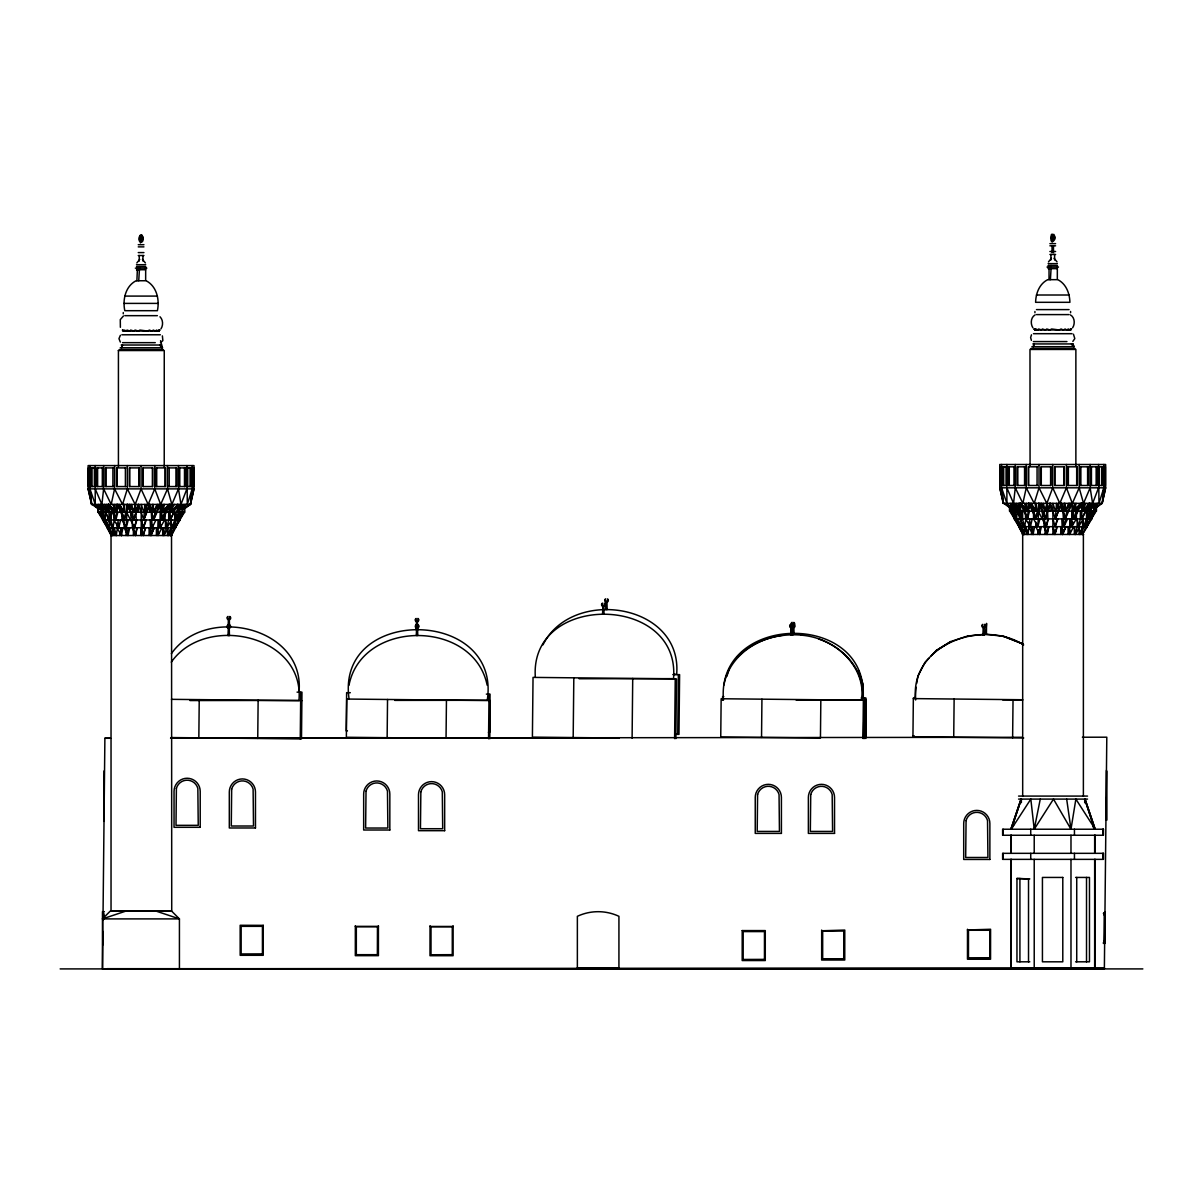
<?xml version="1.0" encoding="UTF-8"?>
<svg xmlns="http://www.w3.org/2000/svg" width="1203" height="1203" viewBox="0 0 1203 1203"><rect width="100%" height="100%" fill="white"/><g stroke="black" fill="none" stroke-linecap="round" stroke-linejoin="round"><path stroke-width="1.5" d="M107.714 516.869L107.699 519.982L112.962 527.756L114.315 519.982M112.42 524.643L112.962 527.756L110.781 519.982L110.781 512.207L109.247 519.982L105.037 512.207M127.247 512.207L127.247 504.433L133.728 519.982L138.42 504.433L143.774 519.982L149.743 504.433L153.638 519.982L160.525 504.433L162.661 519.982L169.984 504.433L170.225 512.207L178.315 504.433M144.811 504.433L143.774 519.982L149.743 504.433L153.638 519.982L155.969 512.207L160.525 504.433L160.179 527.756L164.661 519.982L164.661 512.207L169.984 504.433L170.24 519.982L174.014 512.207M160.525 512.207L160.525 504.433M177.503 512.207L177.518 504.433L171.773 512.207M182.555 512.207L182.555 505.982M184.796 507.546L184.796 512.207L98.15 512.207L102.872 519.982L103.007 516.869M1019.362 512.689L1019.362 518.899L1024.625 526.673L1025.979 518.899M1024.069 523.561L1024.625 526.673L1022.445 518.899L1022.445 511.125L1020.911 518.899L1016.7 511.125M1038.896 511.125L1038.911 503.365L1045.392 518.899L1050.069 503.365L1055.437 518.899L1061.392 503.365L1065.287 518.899L1072.189 503.365L1074.309 518.914L1081.647 503.365L1081.888 511.125L1089.978 503.365M1056.475 503.365L1055.437 518.899L1061.392 503.365L1062.64 509.576M1067.632 511.125L1072.189 503.365L1071.828 526.673L1076.324 518.899L1076.324 511.125L1081.647 503.365L1081.888 518.899L1085.677 511.125M1089.166 511.125L1089.181 503.365L1083.437 511.125M1094.219 511.125L1094.219 504.914M1096.459 506.463L1096.459 511.125L1009.497 511.125L1009.497 506.463M138.405 512.207L138.42 504.433L133.728 519.982L127.247 504.433L124.225 519.982L117.067 504.433L115.864 519.982L108.511 504.433L108.511 512.207M176.796 516.869L176.796 519.982L171.818 527.756L170.961 519.982L170.961 527.756L168.27 535.515L167.518 527.756L167.518 535.515M1050.069 511.125L1050.069 503.365L1052.911 511.125L1052.926 534.448M1088.459 515.801L1088.444 518.899L1083.482 526.673L1082.625 518.899L1082.625 526.673L1079.933 534.448L1079.166 526.673L1079.166 534.448M1099.737 968.911L1104.369 968.686L1104.384 967.844L102.481 968.911L102.872 931.408M102.977 920.385L104.887 738.266L110.511 738.266L104.887 738.266M198.841 737.845L199.232 699.62M257.743 738.462L258.134 700.236M300.254 738.913L300.75 692.191M387.14 737.695L387.531 699.469M446.042 738.311L446.448 700.086M488.749 701.439L488.824 694.161M488.553 738.762L488.959 700.537M489.786 738.777L490.192 700.552L346.75 699.048L346.359 737.274L420.268 738.04M573.184 737.559L573.816 677.83M632.101 738.176L632.718 678.447M674.612 738.612L675.244 678.883M675.845 738.627L676.462 678.898L533.034 677.394L532.403 737.123L619.214 738.04M677.755 734.356L678.372 674.642M722.552 700.236L722.597 696.597L723.815 696.612M761.544 737.409L761.935 699.184M820.837 699.8L820.446 738.025L720.747 736.973L721.153 698.748L866.265 700.251L865.859 738.477M862.957 738.462L863.363 700.236M863.528 738.462L863.709 722.086M864.19 738.477L864.581 700.251M864.807 698.086L864.401 736.311L865.634 736.326L866.025 698.101L861.107 698.056M864.762 738.477L865.152 700.251M915.333 698.402L916.039 687.154M953.723 737.259L954.129 699.033M986.535 623.44L986.43 634.237L967.633 635.996M1012.625 737.875L1013.031 699.65M378.419 926.415L355.321 926.415M111.368 532.418L111.262 535.515L107.037 527.756L175.593 527.756L175.593 524.643M171.427 533.967L171.518 530.854L171.728 911.047L111.037 911.047L111.037 532.418L111.262 535.515L107.623 527.756M1023.076 529.786L1022.926 534.448L1018.7 526.673L1087.256 526.673L1087.241 522.012L1086.971 526.673L1091.753 518.899L1091.753 514.237M429.997 926.46L453.095 926.46M821.664 930.776L844.777 930.069L844.762 960.024L821.664 960.024L821.679 930.069M967.468 929.979L990.58 929.257L990.55 959.212L967.468 959.212L967.483 929.257M107.503 523.094L107.323 527.756L102.541 519.982L180.089 519.982L180.089 516.869M142.36 235.938C145.834 244.284 136.33 244.284 139.819 235.938M141.292 237.307L140.435 241.126L139.593 237.307M141.292 240.72L140.886 237.307M140.886 235.457L141.533 240.014L140.435 242.931M142.586 238.886L142.586 237.307M175.427 524.643L175.307 527.756L180.089 519.982M1019.167 522.012L1018.986 526.673L1014.204 518.899L1091.753 518.899M1051.527 234.51C1061.257 235.893 1047.708 249.773 1051.663 234.39M1052.941 236.224L1052.099 240.059L1051.482 234.871M1054.159 238.54L1053.166 239.953L1052.775 234.871L1053.196 238.946L1052.099 241.863M1054.234 237.803L1053.828 234.39M128.255 527.756L127.939 535.515L124.135 527.756L124.12 521.531M1039.903 526.673L1039.587 534.448L1035.798 526.673L1035.783 522.012M1009.813 511.125L1014.535 518.899L1014.73 514.237M1095.738 506.463L1095.738 511.125L1090.745 518.899L1090.941 514.237M228.405 619.771L228.074 627.094L229.517 627.109L229.352 619.786A1.82 1.82 0 0 0 229.818 616.462C232.134 619.229 225.653 619.334 227.999 616.432A1.82 1.82 0 0 0 228.405 619.771L229.352 619.786M228.314 628.267L227.984 635.59L229.442 635.605L229.262 628.282A1.82 1.82 0 0 0 229.728 624.958C232.044 627.801 225.547 627.725 227.923 625.004A1.82 1.82 0 0 0 228.314 628.267L229.262 628.282M416.614 628.116L417.561 628.131A1.82 1.82 0 0 0 418.027 624.808C420.373 627.545 413.862 627.71 416.208 624.793A1.82 1.82 0 0 0 416.614 628.116L416.283 635.44L417.742 635.455L417.426 621.756A1.82 1.82 0 0 0 417.907 618.432C420.238 621.214 413.712 621.229 416.103 618.462A1.82 1.82 0 0 0 416.494 621.74L416.163 629.064L417.606 629.079M602.898 606.477L602.568 613.801L604.011 613.816L603.831 606.477A1.82 1.82 0 0 0 604.312 603.154C606.643 605.891 600.147 606.071 602.492 603.139A1.82 1.82 0 0 0 602.898 606.477L603.831 606.477M606.026 602.222L605.695 609.545L607.154 609.56L606.974 602.237A1.82 1.82 0 0 0 607.44 598.914C609.771 601.68 603.274 601.786 605.635 598.883A1.82 1.82 0 0 0 606.026 602.222L606.974 602.237M791.89 627.154L790.16 626.267L790.612 624.492A1.82 1.82 0 0 0 791.018 627.831L790.687 635.154L792.717 635.169L792.536 627.831A1.82 1.82 0 0 0 793.003 624.507L792.281 624.492A1.82 1.82 0 0 0 792.251 627.635M791.258 635.154L791.589 627.831A1.82 1.82 0 0 1 791.183 624.492L791.529 627.049M792.206 631.169L792.461 625.68A1.82 1.82 0 0 1 792.055 622.342C789.664 625.214 796.236 625.139 793.845 622.402A1.82 1.82 0 0 1 793.394 625.68L793.574 633.019L792.13 633.004M983.212 627.68L982.881 635.004L984.325 635.019L984.144 627.68A1.82 1.82 0 0 0 984.625 624.357C986.941 627.139 980.46 627.229 982.806 624.342A1.82 1.82 0 0 0 983.212 627.68L984.144 627.68M118.074 504.433L124.225 512.207L124.616 504.433M1029.738 503.365L1035.873 511.125L1036.279 503.365M160.886 524.643L160.179 527.756L158.405 519.982L157.984 535.515L161.954 527.756M1072.896 522.012L1071.828 526.673L1070.053 518.899L1069.647 534.448L1073.602 526.673M1074.354 534.448L1074.354 526.673L1075.557 534.448L1077.166 526.673L1077.166 518.899L1078.535 526.673L1080.339 518.899L1080.339 511.125L1081.888 518.899L1089.181 503.365L1087.482 518.899L1092.023 511.125M169.458 504.433L162.661 512.207L163.172 504.433L160.646 512.207L160.631 519.982L160.646 512.207L162.661 519.982L165.458 512.207M1081.121 503.365L1074.324 511.125L1074.835 503.365L1072.309 511.125L1072.309 518.899L1072.309 511.125L1074.309 518.899L1077.106 511.125M146.27 512.207L146.916 504.433L143.774 512.207L141.232 504.433L141.232 535.515M1057.933 511.125L1058.565 503.365L1055.437 511.125L1052.896 503.365L1052.911 511.125M127.247 504.433L126.195 527.756L121.894 519.982L121.879 512.207L119.323 504.433L124.225 512.207L123.518 504.433M1050.069 503.365L1045.392 518.899L1038.911 503.365L1037.858 526.673L1033.557 518.899M1048.475 518.899L1046.234 526.673L1038.204 511.125L1035.888 518.899L1033.527 511.125L1028.715 503.365L1027.527 518.899L1020.159 503.365L1020.174 511.125M123.262 312.539L123.262 313.833M113.383 529.305L112.781 535.515L108.195 527.756L108.195 524.643M1034.926 311.457L1034.926 312.75M1025.046 528.222L1024.445 534.448L1019.858 526.673L1019.858 523.561M1070.595 312.75L1070.595 311.457M168.57 532.418L168.27 535.515L172.676 527.756M1080.234 531.335L1079.933 534.448L1084.339 526.673M190.525 504.433L193.984 488.884L193.984 465.576L88.12 465.576L88.12 488.884L91.578 504.433L190.525 504.433L192.194 488.884L192.194 465.576M1102.189 503.365L1105.647 487.816L1105.647 464.493L999.768 464.493L999.768 487.816L1003.242 503.365L1102.189 503.365L1103.843 487.816L1103.843 464.493M109.729 521.531L109.037 527.756L103.849 519.982L103.849 516.869M172.164 524.643L171.818 527.756L174.856 519.982L174.856 512.207L175.833 519.982L180.36 512.207M1021.377 520.463L1020.7 526.673L1015.512 518.899L1015.512 515.801M1083.828 523.561L1083.482 526.673L1086.52 518.899L1086.52 511.125L1087.482 518.899L1089.873 512.689M103.623 465.576L103.623 488.884L101.894 504.433L95.202 488.884L95.202 465.576M1015.272 464.493L1015.272 487.816L1013.558 503.365L1006.866 487.816L1006.866 464.493M146.405 280.901C156.826 286.479 159.713 299.863 157.398 310.69L124.811 310.69C122.48 299.863 125.368 286.479 135.789 280.901M1047.452 279.818C1039.272 284.073 1035.813 293.547 1035.603 302.314L1069.903 302.314C1069.708 293.547 1066.249 284.073 1058.069 279.818M185.112 508.328L190.465 504.433L191.172 497.531M100.029 512.207L104.811 519.982L105.774 512.207L102.21 504.433L102.225 512.207M1011.678 511.125L1016.475 518.899L1017.437 511.125L1014.58 504.914M181.803 505.982L175.833 519.982L176.224 516.869M1087.482 518.899L1087.873 515.801M117.443 527.756L116.24 535.515L111.593 527.756L111.593 524.643L111.623 527.756M1023.287 526.673L1023.272 523.561L1023.257 526.673L1027.903 534.448L1029.106 526.673M164.375 532.418L163.894 535.515L168.225 527.756M1076.038 531.335L1075.557 534.448L1079.888 526.673M175.833 519.982L177.067 512.207M1013.783 824.702L1010.881 829.228L1021.182 799.093L1011.257 829.228L1030.821 799.093L1034.219 829.228L1053.482 799.093L1070.986 829.228L1075.873 799.093L1095.196 829.228L1085.076 799.093L1085.076 802.642M168.946 510.658L169.984 504.433M1067.617 518.899L1063.858 526.673L1062.941 511.125L1064.249 503.365L1065.287 511.125L1070.625 503.365M1080.865 508.027L1081.647 503.365M916.671 683.439L917.934 676.041L925.047 662.282L928.776 658.357M167.412 524.643L166.871 527.756L171.758 519.982M1079.076 523.561L1078.535 526.673L1083.422 518.899M136.811 527.756L135.368 535.515L132.36 527.756L132.375 519.982M1048.475 526.673L1047.031 534.448L1044.024 526.673L1044.039 520.463M129.157 504.433L133.728 512.207L135.202 504.433L141.052 488.884L141.052 465.576M1040.806 503.365L1045.392 511.125L1046.866 503.365L1052.715 487.816L1052.715 464.493M1028.73 511.125L1028.715 503.365L1035.888 518.899L1038.911 503.365M162.691 535.515L162.691 527.756L163.894 535.515L165.503 527.756L165.503 519.982L166.871 527.756L168.691 519.982L168.691 512.207L170.24 519.982L170.856 516.869M1081.888 518.899L1082.505 515.801M117.037 523.094L117.037 527.756L121.413 535.515L122.977 527.756M1028.685 522.012L1028.685 526.673L1033.076 534.448L1034.625 526.673M158.616 532.418L157.984 535.515L156.405 527.756L156.405 535.515M1070.279 531.335L1069.647 534.448L1068.069 526.673L1068.069 534.448M1034.219 829.228L1040.279 799.093M153.638 519.982L155.232 512.207M1062.941 511.125L1065.287 518.899L1066.896 511.125M114.586 465.576L114.586 488.884L111.202 504.433L103.623 488.884M1026.249 464.493L1026.249 487.816L1022.866 503.365L1015.272 487.816M139.458 237.021L139.999 235.457M140.751 237.021L141.443 235.186M241.156 954.355L241.156 926.34L262.434 926.34L262.434 954.355L241.156 954.355L262.209 954.28M356.329 954.716L356.329 926.701L377.607 926.701L377.607 954.716L356.329 954.716L377.607 954.716M431.005 954.761L431.005 926.746L452.283 926.746L452.283 954.761L431.005 954.761L452.042 954.671M743.183 959.603L743.183 931.588L764.461 931.588L764.461 959.603L743.183 959.603L764.236 959.528M822.672 959.092L822.672 931.062L843.95 931.062L843.95 959.092L822.672 959.092L843.95 959.092M968.475 958.28L968.475 930.265L989.753 930.265L989.753 958.28L968.475 958.28L989.513 958.19M120.571 519.982L118.811 527.756L113.879 519.982L113.849 512.207L108.511 504.433L109.247 519.982L105.774 512.207M168.661 504.433L162.661 512.207L164.435 504.433M1032.234 518.899L1030.475 526.673L1025.542 518.899L1025.512 511.125L1020.159 503.365L1020.911 518.899L1017.437 511.125M1080.309 503.365L1074.324 511.125L1076.099 503.365M129.759 527.756L127.939 535.515L126.465 529.305M190.375 504.433L193.984 488.884L88.12 488.884L91.744 504.433L89.924 488.884L89.924 465.576M1041.407 526.673L1039.587 534.448L1038.49 529.786M149.112 535.515L149.112 527.756L150.946 535.515L152.39 529.305M184.48 512.207L179.758 519.982L180.495 516.869M1060.76 534.448L1060.76 526.673L1062.595 534.448L1063.693 529.786M1096.144 511.125L1091.422 518.899L1092.159 515.801M131.217 519.982L129.909 504.433L133.728 512.207L135.578 504.433L136.24 519.982L134.586 527.756L126.541 512.207L124.225 519.982L121.879 512.207L117.067 504.433L117.067 512.207M1042.881 518.899L1041.557 503.365L1045.392 511.125L1047.242 503.365L1047.888 518.899L1046.234 526.673L1044.475 520.463M137.322 527.756L135.368 535.515L133.789 529.305M145.187 527.756L143.232 535.515L141.262 527.756L141.262 535.515M1048.971 526.673L1047.031 534.448L1045.452 528.222M1056.46 528.222L1054.896 534.448L1052.926 526.673L1054.896 534.448L1057.347 526.673M117.864 512.207L115.864 519.982L113.849 512.207M1029.527 511.125L1027.527 518.899L1026.324 514.237M162.661 519.982L164.661 512.207L164.661 519.982M1074.309 518.899L1076.324 511.125L1076.324 518.899M172.074 509.621L170.225 512.207L172.27 504.433M1083.738 508.538L1081.888 511.125L1083.933 503.365M128.255 519.982L126.195 527.756L125.368 524.643M1039.903 518.899L1037.858 526.673L1037.016 523.561M153.022 524.643L152.195 527.756L150.134 519.982L150.946 535.515L154.27 527.756L150.946 535.515M1065.512 520.463L1063.858 526.673L1061.783 518.899L1062.595 534.448L1065.918 526.673L1062.595 534.448M181.202 512.207L179.082 519.982L178.811 513.756L178.751 519.982L174.676 527.756L174.51 523.094L174.39 527.756L170.811 535.515L170.6 529.305M1082.264 528.222L1082.474 534.448L1086.038 526.673L1086.053 520.463L1086.339 526.673L1090.399 518.899L1090.414 512.689L1090.745 518.899L1092.865 511.125M145.698 519.982L143.488 527.756L141.247 519.982M1052.926 518.899L1055.151 526.673L1057.347 518.899M136.811 519.982L134.586 527.756L133.698 524.643M122.435 345.02L121.638 347.772L122.465 345.02M1034.099 343.938L1033.302 346.705L1034.129 343.938M1065.287 518.899L1067.166 512.689M127.353 465.576L127.353 488.884L122.556 504.433L114.586 488.884M1039.016 464.493L1039.016 487.816L1034.204 503.365L1026.249 487.816M192.194 488.884L187.307 504.433L186.901 465.576M1103.843 487.816L1098.971 503.365L1098.565 464.493M348.96 685.334C361.938 618.853 473.681 619.094 487.155 685.184M723.935 685.048C728.973 656.658 756.296 638.252 783.619 635.169M726.853 676.402L729.424 668.297M145.698 527.756L143.232 535.515L141.262 527.756M1010.881 829.228L1020.986 799.093M1011.257 829.228L1021.362 799.093L1021.362 802.642M1088.113 506.463L1089.181 503.365M179.758 519.982L181.909 513.756M1091.422 518.899L1093.572 512.689M146.27 519.982L143.488 527.756L141.262 519.982M1055.151 526.673L1057.933 518.899M181.352 513.756L179.082 519.982L183.999 512.207M1090.745 518.899L1092.444 514.237M182.495 510.658L183.653 507.546M1094.159 509.576L1095.301 506.463M141.292 235.457L140.586 238.991L139.307 238.991M1052.956 234.39L1052.249 237.923L1050.956 237.923M186.901 488.884L180.946 504.433L178.48 488.884L178.48 465.576M1098.565 487.816L1092.61 503.365L1090.144 487.816L1090.144 464.493M136.51 266.57L145.683 266.57L145.653 280.75L138.736 280.75L139.533 267.743M1048.174 265.487L1057.347 265.487L1057.317 279.667L1050.399 279.667L1051.196 266.66M154.751 465.576L154.751 488.884L148.164 504.433L141.052 488.884M1066.414 464.493L1066.414 487.816L1059.813 503.365L1052.715 487.816M178.48 488.884L171.864 504.433L167.518 488.884L167.518 465.576M1090.144 487.816L1083.527 503.365L1079.181 487.816L1079.181 464.493M167.518 488.884L160.676 504.433L154.751 488.884M1079.181 487.816L1072.339 503.365L1066.414 487.816M155.954 519.982L152.195 527.756L151.292 512.207L152.586 504.433L153.623 512.207L157.067 504.433M177.202 509.095L179.262 504.433L177.503 507.546M1064.896 503.365L1065.287 511.125L1068.715 503.365M1088.174 509.576L1090.926 503.365L1088.279 508.027M136.826 262.931L139.759 259.352M143.774 512.207L147.277 504.433M1048.49 261.863L1051.422 258.284M1055.437 511.125L1058.941 503.365M170.24 519.982L177.518 504.433M174.285 529.305L171.367 535.515L175.593 527.756M1090.459 511.125L1093.467 504.914M170.225 512.207L174.3 504.433M1081.888 511.125L1085.963 503.365M1086.971 526.673L1091.091 518.899L1086.339 526.673M170.811 535.515L174.991 527.756M1082.474 534.448L1087.256 526.673M153.232 504.433L153.623 512.207L157.879 504.433M1065.287 511.125L1069.542 503.365M160.961 328.885C163.322 325.261 163.142 319.893 160.014 316.765M1072.61 327.802C1075.211 323.878 1074.82 317.336 1070.399 314.9M1031.482 334.81L1030.625 337.577L1031.407 340.374M123.443 331.036L122.345 330.073L123.307 331.036L158.931 331.036L159.518 330.073L157.864 331.036M1034.956 328.99L1035.106 329.953L1034.009 328.99L1034.971 329.953L1070.595 329.953L1071.166 328.99M174.676 527.756L179.412 519.982L175.307 527.756L175.187 524.643M162.661 512.207L165.698 507.546M1074.324 511.125L1077.362 506.463M153.623 512.207L158.976 504.433M171.367 653.665C205.683 604.477 305.036 626.522 299.036 691.936M171.277 662.176C205.593 612.989 304.945 635.019 298.945 700.432L189.939 700.552M542.989 644.838C571.966 586.613 682.657 603.32 676.657 674.387L674.297 674.387M139.864 235.577L142.3 235.577M177.698 509.621L181.427 504.433M1088.429 509.831L1093.091 503.365M177.758 510.914L181.593 505.726M1088.459 511.125L1092.294 505.952M182.766 508.328L186.435 504.433M1094.414 507.245L1098.098 503.365M158.931 331.036L159.849 330.073L158.796 331.036L158.901 330.073L157.443 331.036L156.751 330.073L154.992 331.036L153.518 330.073L151.593 331.036L149.458 330.073L147.473 331.036L139.924 330.073L138.255 331.036L135.112 330.073L133.774 331.036L130.706 330.073L129.804 331.036L127.007 330.073L126.601 331.036L124.27 330.073L124.39 331.036L122.691 330.073L123.307 331.036M1070.595 329.953L1071.497 328.99L1070.444 329.953L1070.565 328.99L1069.106 329.953L1068.399 328.99L1066.655 329.953L1065.181 328.99L1063.241 329.953L1061.106 328.99L1059.136 329.953L1051.587 328.99L1049.918 329.953L1046.775 328.99L1045.437 329.953L1042.369 328.99L1041.467 329.953L1038.67 328.99L1038.249 329.953L1035.933 328.99L1036.039 329.953L1034.339 328.99L1034.971 329.953M931.272 655.74L936.25 650.522L950.776 641.545L967.633 636.011M120.405 335.276L118.962 338.644L120.33 342.088M156.345 911.197L179.427 918.897L102.481 918.897L110.165 911.197L171.728 911.197L179.427 918.897L179.427 968.911M181.803 509.621L184.525 507.019M1093.467 508.538L1096.189 505.952M177.021 511.095L184.089 504.433M1089.858 508.914L1094.58 504.463M736.988 657.364C753.664 640.116 778.266 633.049 801.815 635.154M177.217 511.095L185.488 504.433M1087.497 511.125L1097.151 503.365M182.104 509.982L189.653 504.433M1093.768 508.914L1101.301 503.365M1095.437 508.222L1102.128 503.365L1105.647 487.816L999.768 487.816L1003.392 503.365L1001.573 487.816L1001.573 464.493M123.458 315.968L120.285 319.622L120.375 327.306M1035.121 314.9C1030.685 317.336 1030.309 323.878 1032.896 327.802M936.25 650.522L950.776 641.56M1072.85 341.426L1074.805 338.599L1073.452 334.193M792.07 627.049L792.431 624.507A1.82 1.82 0 0 1 791.965 627.831L792.145 635.169M914.581 697.514L913.348 698.116L912.942 736.822L1023.723 737.98M912.942 736.341L914.175 735.725M102.481 918.897L125.563 911.197M791.694 627.154L794.341 626.598L794.1 624.507A1.82 1.82 0 0 1 793.634 627.831L793.769 633.334M160.465 342.66L162.871 340.629L162.375 335.878M417.426 621.756L416.494 621.74M793.394 625.68L792.461 625.68M791.018 627.831L792.536 627.831M377.607 926.701L377.516 954.641M843.95 931.062L843.709 959.002M136.886 266.57L136.886 269.728L137.804 269.728M1048.55 265.487L1048.55 268.645L1049.467 268.645M103.984 913.348L102.766 913.363M103.969 914.596L102.751 914.596M1103.677 913.408L1104.64 913.393M1103.677 914.13L1104.354 914.115M1103.677 914.716L1104.354 914.701M136.886 280.75L137.368 269.758M1050.399 279.667L1048.204 279.667M579.139 678.748L673.515 678.642C680.868 593.846 529.41 592.192 535.32 677.109M394.719 700.387L487.245 700.281C501.561 607.38 335.637 605.515 349.05 698.763M796.13 700.056L861.649 699.996C865.513 672.116 844.205 647.485 818.837 639.049M1002.625 699.89L1022.866 699.875M1022.37 737.289L170.555 738.206L603.53 737.875M1082.384 737.228L1106.805 737.198L1104.369 968.686L107.112 968.686M1051.227 237.021L1052.52 237.021M1052.971 237.021L1054.264 237.021M1053.242 237.923L1054.535 237.923M139.563 238.089L140.856 238.089M141.322 238.089L142.616 238.089M141.578 238.991L142.871 238.991M1049.903 243.638L1055.602 243.638M138.255 244.705L143.939 244.705M1049.903 245.803L1055.602 245.803M138.255 246.871L143.939 246.871M1049.903 251.502L1055.602 251.502M138.255 252.585L143.939 252.585M1049.903 254.465L1055.602 254.465M138.255 255.532L143.939 255.532M1048.129 263.637L1057.377 263.637M136.48 264.72L145.713 264.72M1047.016 267.066L1058.49 267.066M135.353 268.149L146.841 268.149M1048.174 268.645L1057.347 268.645M136.51 269.728L145.683 269.728M136.54 280.75L138.736 280.75M1036.43 295.006L1069.076 295.006M124.781 296.088L157.413 296.088M123.954 303.397L158.24 303.397M1036.46 309.607L1069.046 309.607M1036.49 314.6L1069.031 314.6M124.826 315.667L157.367 315.667M1033.467 333.697L1072.038 333.697M121.819 334.78L160.375 334.78M1033.377 341.577L1066.941 341.577M122.556 342.66L155.277 342.66M1032.851 343.938L1073.061 343.938M121.187 345.02L161.397 345.02M1031.873 346.705L1074.129 346.705L1072.941 343.938M120.225 347.772L162.48 347.772L160.54 340.69M1030.986 348.464L1074.926 348.464M119.323 349.547L163.262 349.547M118.315 350.539L164.255 350.539L164.225 466.899M1001.452 466.824L1000.054 466.824L1000.054 485.486L1001.452 485.486M1015.106 466.824L1008.159 466.824L1008.159 485.486L1015.106 485.486M1037.603 466.824L1028.189 466.824L1028.189 485.486L1037.603 485.486M1090.309 466.824L1097.271 466.824L1097.271 485.486L1090.309 485.486M1098.068 466.824L1103.031 466.824L1103.031 485.486L1098.068 485.486M103.458 467.907L96.496 467.907L96.496 486.553L103.458 486.553M113.759 467.907L105.293 467.907L105.293 486.553L113.759 486.553M125.939 467.907L116.541 467.907L116.541 486.553L125.939 486.553M168.345 467.907L176.811 467.907L176.811 486.553L168.345 486.553M186.405 467.907L191.382 467.907L191.382 486.553L186.405 486.553M192.315 467.907L193.713 467.907L193.713 486.553L192.315 486.553M1103.978 485.486L1105.377 485.486L1105.377 466.824L1103.978 466.824L1104.128 485.486M1022.324 534.448L1083.632 534.448M110.676 535.515L171.969 535.515M1018.55 796.085L1087.527 796.085M1018.55 799.093L1087.527 799.093M1075.602 877.438L1089.467 877.438L1089.467 961.814L1075.602 961.814M1094.775 877.438L1094.775 961.814M1010.971 878.22L1011.167 961.814M1029.813 961.814L1016.956 961.814L1016.956 878.476L1029.813 878.897M104.375 911.694L102.466 911.694L102.481 968.911M1103.346 913.393L1105.241 913.393M102.736 914.175L103.022 919.799M102.751 915.197L103.969 915.197L103.969 918.927M742.191 930.581L765.273 930.581L765.273 960.55L742.191 960.55L742.206 930.581M1104.369 941.408L1103.677 941.363M1104.354 942.129L1103.677 942.084M1103.346 942.656L1105.256 942.656M1104.354 942.716L1103.677 942.686M1103.346 943.347L1105.241 943.347L1105.256 911.618L1104.955 942.656M577.365 968.159L618.928 968.159M60.15 968.911L1142.85 968.911M791.318 627.154L792.266 627.154M1050.399 268.645L1051.076 265.487M138.736 269.728L139.413 266.57M986.535 623.59L985.693 634.237L1003.708 636.372L1023.332 644.131L1003.708 636.387M672.823 674.582L679.605 674.642L678.973 734.371L675.274 734.341M297.051 692.146L301.968 692.191L301.487 738.928L171.021 737.559M350.329 692.702L346.629 692.657L346.223 730.883L347.441 730.898M486.343 694.131L490.057 694.161L489.651 732.386L488.433 732.371M913.348 698.597L1022.279 699.74M171.427 699.334L301.878 700.702M1016.956 878.476L1028.52 878.972L1028.52 961.814M801.228 635.154C833.769 637.62 866.942 665.018 862.22 699.996M140.736 235.186L141.428 237.021M1023.663 644.913C982.4 618.207 909.212 645.079 915.648 699.996M1054.084 258.284L1057.031 261.863M142.435 259.352L145.368 262.931M1003.828 503.365L1010.52 508.222M92.165 504.433L98.857 509.29M1004.64 503.365L1009.182 506.689M92.992 504.433L97.518 507.771M1006.264 503.365L1015.016 510.027M94.601 504.433L103.353 511.095M1011.964 503.365L1020.911 511.125L1018.43 503.365M100.3 504.433L109.247 512.207L104.511 504.433M1010.535 505.576L1015.287 510.027M97.684 505.546L101.247 508.869M1016.174 503.365L1020.911 511.125L1012.776 503.365L1015.001 508.027M109.247 512.207L101.112 504.433L102.601 507.546M1019.873 503.365L1027.512 511.125L1026.445 503.365M108.21 504.433L115.864 512.207L114.796 504.433M1074.129 346.705L1071.452 343.938L1073.497 346.705M162.48 347.772L159.788 345.02L161.849 347.772M1001.573 487.816L1006.911 503.365L1010.776 507.245M89.924 488.884L95.263 504.433L99.127 508.328M108.511 504.433L115.864 512.207L112.826 504.433M1020.4 503.365L1027.512 511.125L1024.49 503.365M108.751 504.433L115.864 512.207L113.052 508.328M1010.144 503.365L1014.355 508.538M98.481 504.433L102.706 509.621M1018.926 508.538L1020.911 511.125M1023.783 505.952L1027.512 511.125L1020.159 503.365L1021.076 506.463M1014.776 504.659L1019.362 511.125L1016.715 506.463M141.954 235.156L142.721 237.021M1012.866 507.245L1014.625 509.831M101.202 508.328L102.977 510.914M1092.715 826.22L1094.655 829.228L1084.895 799.093L1095.196 829.228M1012.565 506.463L1014.52 509.576M1010.294 511.125L1015.212 518.899M100.902 507.546L102.872 510.658M98.631 512.207L101.593 516.869M1035.181 503.365L1035.873 511.125L1030.986 503.365L1033.527 511.125L1033.527 518.899M120.3 505.982L124.225 512.207M1031.106 503.365L1035.873 511.125M105.112 523.094L103.217 519.982L107.323 527.756L107.217 524.643M105.067 507.546L107.714 512.207L102.21 504.433L102.962 509.095M1020.144 528.222L1023.482 534.448L1021.332 529.786M108.481 529.305L110.992 533.967M1017.182 522.012L1019.618 526.673L1014.881 518.899L1018.986 526.673L1018.866 523.561M1039.016 487.816L1046.805 503.365M127.353 488.884L135.157 504.433M1019.272 526.673L1022.926 534.448L1022.821 531.335M108.962 529.305L111.112 533.967M1016.084 515.801L1016.475 518.899L1011.347 506.463M104.435 516.869L104.811 519.982L99.699 507.546M1017.437 518.899L1020.7 526.673L1020.355 523.561M105.774 519.982L109.037 527.756L108.706 524.643M1052.535 234.39L1053.091 235.953M1021.558 526.673L1024.445 534.448L1024.144 531.335M109.894 527.756L112.781 535.515L112.48 532.418M1012.926 514.237L1014.535 518.899L1014.4 515.801M101.263 515.32L102.872 519.982L101.052 512.207M1094.655 829.228L1084.715 799.093L1084.715 802.642M858.416 670.312L863.228 684.883L863.303 698.311M106.781 504.433L108.751 510.658M1033.633 511.125L1035.888 518.899M121.984 512.207L124.225 519.982M1010.355 506.463L1011.227 509.576M1043.272 503.365L1045.392 511.125M131.608 504.433L133.728 512.207M1089.241 514.237L1090.414 518.899M177.578 515.32L178.751 519.982M1025.979 526.673L1027.903 534.448M114.315 527.756L116.24 535.515L115.759 532.418M1012.7 511.125L1014.535 518.899M1029.753 523.561L1030.475 526.673L1029.512 518.899M118.105 524.643L118.811 527.756L117.864 519.982M1032.445 531.335L1033.076 534.448L1032.249 526.673L1033.076 534.448M120.781 532.418L121.413 535.515L120.601 527.756M1020.294 515.801L1020.911 518.899M1015.121 511.125L1016.475 518.899M103.458 512.207L104.811 519.982M1044.084 511.125L1045.392 518.899M132.42 512.207L133.728 519.982M1014.114 504.914L1014.625 508.027M1066.67 799.093L1070.986 829.228M120.571 527.756L121.413 535.515M1002.31 494.719L1003.242 503.365M90.661 495.801L91.578 504.433M1028.715 503.365L1029.197 508.027M117.067 504.433L117.383 507.546M1072.189 503.365L1072.234 506.463M863.077 697.845C868.807 610.162 715.935 612.853 723.454 700.146M1013.873 504.914L1013.888 511.125M1006.866 487.816L1006.911 503.365M95.202 488.884L95.263 504.433M97.834 507.546L97.834 512.207M1106.7 771.273L1106.7 820.326M1106.444 770.236L1106.444 820.13M1105.933 797.619L1105.933 820.251M1104.655 912.4L1104.339 943.663L1104.354 912.4M1102.805 829.228L1102.805 835.258M1102.805 853.333L1102.805 859.363M1101.737 466.824L1101.737 485.486M1099.362 466.824L1099.362 485.486M1096.159 466.824L1096.159 485.486M1095.196 835.258L1095.196 853.333M1095.196 859.363L1095.196 967.844L1010.881 967.844L1010.881 859.363M1094.655 835.258L1094.655 853.333M1094.655 859.363L1094.655 967.844M1091.437 466.824L1091.437 485.486M1087.602 466.824L1087.602 485.486M1086.52 877.438L1086.52 961.814M1083.377 534.448L1083.377 796.085M1082.204 528.222L1082.204 534.448M1080.865 466.824L1080.865 485.486M1076.685 466.824L1076.685 485.486M1076.73 877.438L1076.73 961.814M1075.873 465.817L1075.873 349.456L1029.979 349.456L1030.069 465.817M1074.444 829.228L1074.444 835.258M1074.444 853.333L1074.444 859.363M1070.986 835.258L1070.986 853.333M1070.986 859.363L1070.986 967.844M1070.053 518.899L1070.053 526.673M1068.369 466.824L1068.369 485.486M1064.129 466.824L1064.129 485.486M1061.392 503.365L1061.392 511.125M1054.805 466.824L1054.805 485.486M1054.61 254.465L1054.61 259.983M1053.467 245.803L1053.467 252.735M1052.039 245.803L1052.039 252.735M1050.911 254.465L1050.911 259.983M1050.61 466.824L1050.61 485.486M1049.031 268.675L1049.031 279.667M1045.061 528.222L1045.061 534.448M1041.287 466.824L1041.287 485.486M1037.768 529.786L1037.768 534.448M1037.061 466.824L1037.061 485.486M1034.219 835.258L1034.219 853.333M1034.219 859.363L1034.219 967.844M1031.497 528.222L1031.497 534.448M1030.73 829.228L1030.73 835.258M1030.73 853.333L1030.73 859.363M1028.73 466.824L1028.73 485.486M1026.7 529.786L1026.7 534.448M1024.565 466.824L1024.565 485.486M1023.693 531.335L1023.693 534.448M1022.685 534.448L1022.685 796.085M1022.445 511.125L1022.445 518.899M1019.918 878.476L1019.918 961.814M1017.813 466.824L1017.813 485.486M1013.994 466.824L1013.994 485.486M1011.257 835.258L1011.257 853.333M1011.257 859.363L1011.257 967.844M1010.881 835.258L1010.881 853.333M1010.219 506.463L1010.219 511.125M1009.272 466.824L1009.272 485.486M1003.693 466.824L1003.693 485.486M1003.076 829.228L1003.076 835.258M1003.076 853.333L1003.076 859.363M1001.302 466.824L1001.302 485.486M618.928 968.641L618.928 916.31A49.052 49.052 0 0 0 577.365 916.31L577.365 968.4M453.095 925.739L453.095 955.708L429.997 955.708L430.027 925.739M378.419 925.693L378.419 955.663L355.321 955.663L355.336 925.693M192.465 467.907L192.465 486.553M190.074 467.907L190.074 486.553M187.713 467.907L187.713 486.553M184.495 467.907L184.495 486.553M179.773 467.907L179.773 486.553M175.954 467.907L175.954 486.553M170.555 529.305L170.555 535.515M169.202 467.907L169.202 486.553M165.022 467.907L165.022 486.553M158.405 519.982L158.405 527.756M156.706 467.907L156.706 486.553M152.48 467.907L152.48 486.553M149.743 504.433L149.743 512.207M143.157 467.907L143.157 486.553M142.946 255.532L142.946 261.051M139.247 255.532L139.247 261.051M138.962 467.907L138.962 486.553M133.398 529.305L133.398 535.515M129.638 467.907L129.638 486.553M126.104 529.305L126.104 535.515M125.398 467.907L125.398 486.553M119.834 532.418L119.834 535.515M118.42 350.539L118.42 466.899M117.082 467.907L117.082 486.553M115.037 532.418L115.037 535.515M112.902 467.907L112.902 486.553M112.029 532.418L112.029 535.515M110.781 512.207L110.781 519.982M106.15 467.907L106.15 486.553M104.029 770.912L104.014 821.393M102.766 911.694L102.721 945.077M102.33 467.907L102.33 486.553M98.556 505.982L98.556 512.207M97.608 467.907L97.608 486.553M92.029 467.907L92.029 486.553M90.721 467.907L90.721 486.553M89.789 467.907L89.639 486.553M791.739 625.515C793.138 629.966 794.221 621.906 791.739 625.515M176.39 788.446L175.999 825.333L198.239 825.333L197.848 788.446A11.098 11.098 0 0 0 176.39 788.446M231.668 789.123L231.277 826.01L253.502 826.01L253.111 789.123A11.098 11.098 0 0 0 231.668 789.123M366.028 791.153L365.622 828.04L387.862 828.04L387.471 791.153A11.098 11.098 0 0 0 366.028 791.153M420.855 791.83L420.449 828.717L442.689 828.717L442.298 791.83A11.098 11.098 0 0 0 420.855 791.83M757.589 794.551L757.198 831.423L779.439 831.423L779.048 794.551A11.098 11.098 0 0 0 757.589 794.551M810.732 794.551L810.341 831.423L832.581 831.423L832.175 794.551A11.098 11.098 0 0 0 810.732 794.551M966.069 820.596L965.678 857.483L987.919 857.483L987.528 820.596A11.098 11.098 0 0 0 966.069 820.596M1006.054 466.824L1002.385 466.824L1002.385 485.486L1006.054 485.486L1006.054 466.824M1025.422 466.824L1016.956 466.824L1016.956 485.486L1025.422 485.486L1025.422 466.824M1050.805 466.824L1041.106 466.824L1041.106 485.486L1050.805 485.486L1050.805 466.824M1064.309 466.824L1054.625 466.824L1054.625 485.486L1064.309 485.486L1064.309 466.824M1077.226 466.824L1067.828 466.824L1067.828 485.486L1077.226 485.486L1077.226 466.824M1088.474 466.824L1079.993 466.824L1079.993 485.486L1088.474 485.486L1088.474 466.824M94.39 467.907L88.39 467.907L88.39 486.553L94.39 486.553L94.39 467.907M139.142 467.907L129.443 467.907L129.443 486.553L139.142 486.553L139.142 467.907M152.661 467.907L142.962 467.907L142.962 486.553L152.661 486.553L152.661 467.907M165.563 467.907L156.164 467.907L156.164 486.553L165.563 486.553L165.563 467.907M185.608 467.907L178.661 467.907L178.661 486.553L185.608 486.553L185.608 467.907M200.209 827.303L174.044 827.303L174.044 791.318A13.083 13.083 0 0 1 187.127 778.251A13.083 13.083 0 0 1 200.209 791.318L200.209 827.303M255.472 827.98L229.307 827.98L229.307 791.995A13.083 13.083 0 0 1 242.389 778.927A13.083 13.083 0 0 1 255.472 791.995L255.472 827.98M1103.452 829.228L1002.625 829.228L1002.625 835.258L1103.452 835.258L1103.452 829.228M389.832 830.01L363.667 830.01L363.667 794.04A13.083 13.083 0 0 1 376.75 780.958A13.083 13.083 0 0 1 389.832 794.04L389.832 830.01M444.659 830.687L418.494 830.687L418.494 794.717A13.083 13.083 0 0 1 431.576 781.634A13.083 13.083 0 0 1 444.659 794.717L444.659 830.687M781.409 833.393L755.243 833.393L755.243 797.424A13.083 13.083 0 0 1 768.326 784.341A13.083 13.083 0 0 1 781.409 797.424L781.409 833.393M834.536 833.393L808.371 833.393L808.371 797.424A13.083 13.083 0 0 1 821.454 784.341A13.083 13.083 0 0 1 834.536 797.424L834.536 833.393M1103.452 853.333L1002.625 853.333L1002.625 859.363L1103.452 859.363L1103.452 853.333M989.874 859.453L963.708 859.453L963.708 823.484A13.083 13.083 0 0 1 976.791 810.401A13.083 13.083 0 0 1 989.874 823.484L989.874 859.453M1062.79 877.438L1042.43 877.438L1042.43 961.814L1062.79 961.814L1062.79 877.438M263.246 925.348L240.164 925.287L240.179 955.302L263.246 955.302L263.246 925.287M109.247 519.982L108.631 516.869L109.247 519.982"/></g></svg>
